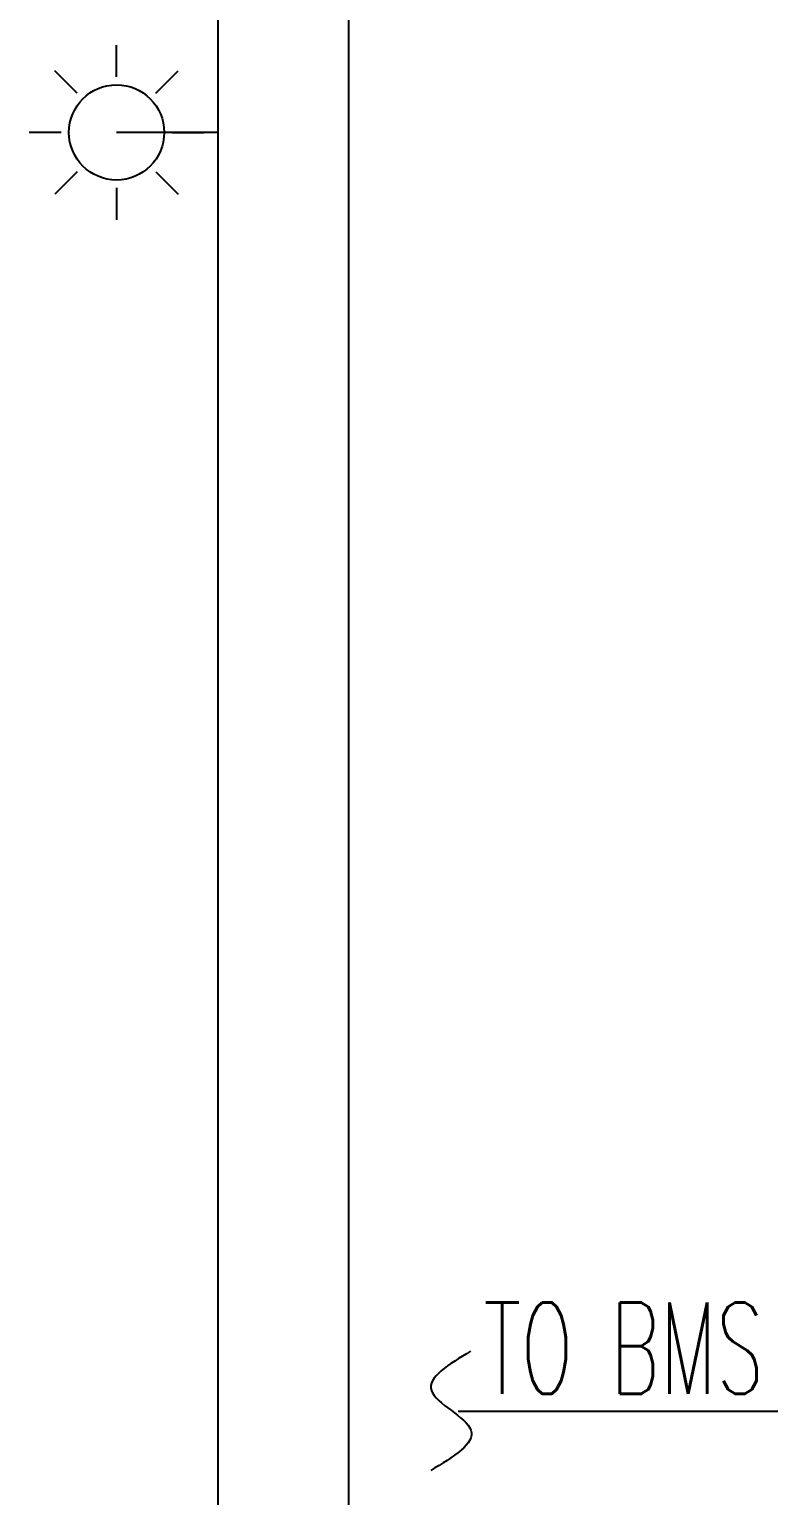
# Model space of a CAD drawing. Header units: millimetres. Extents: x 71430 to 138625, y 8510 to 33475.
# Drawn here: x 74829 to 77010, y 17479 to 21804 of the extents above; entities that cross this region are included whole.
import ezdxf

# ---------------------------------------------------------------- set-up
doc = ezdxf.new("R2010")
doc.units = ezdxf.units.MM
doc.layers.add('M-FIRE----_E-', color=12, linetype='Continuous')
doc.layers.add('M-FIRECABLE_E-', color=1, linetype='Continuous')
doc.styles.add('simplex', font='simplex_.ttf', dxfattribs={"height": 600})

# ---------------------------------------------------------------- blocks, each defined once
blk = doc.blocks.new('*U13')
at = {"layer": 'M-FIRE----_E-'}
blk.add_line((-33.1, -33.1), (33.1, 33.1), dxfattribs=at)
blk = doc.blocks.new('*U12')
at = {"layer": 'M-FIRE----_E-', "color": 0, "linetype": 'ByBlock', "lineweight": -2, "transparency": 16777216}
for p, rotation in [((31604, 13668.6), 45), ((31455.1, 13606.9), 90), ((31393.4, 13458), 135), ((31814.6, 13458), 315.0000000000001), ((31455.1, 13309.1), 180), ((31752.9, 13309.1), 270), ((31604, 13247.4), 225.0000000000001)]:
    blk.add_blockref('*U13', p, dxfattribs=dict(at, rotation=rotation))
blk.add_blockref('*U13', (31752.9, 13606.9), dxfattribs=at)
blk = doc.blocks.new('Strobe Light')
at = {"layer": 'M-FIRE----_E-'}
blk.add_circle((0, 0), 140.4, dxfattribs=at)
blk.add_blockref('*U12', (-31604, -13458), dxfattribs=at)

msp = doc.modelspace()

# ---------------------------------------------------------------- linework, layer by layer
at = {"layer": 'M-FIRECABLE_E-'}
for p, q in [((75386.5, 14495.9), (75386.5, 33111.4)), ((75771.4, 14495.9), (75771.4, 32601.5)), ((75386.5, 21499.5), (75086.5, 21499.5)), ((78730.2, 17727), (76093.6, 17727))]:
    msp.add_line(p, q, dxfattribs=at)
msp.add_spline([(76130.6, 17904.7), (76015, 17789.1), (76131.9, 17672.1), (76013.2, 17553.4)], degree=3, dxfattribs=at)

# ---------------------------------------------------------------- block references
at = {"layer": 'M-FIRE----_E-'}
msp.add_blockref('Strobe Light', (75086.5, 21499.5), dxfattribs=at)

# ---------------------------------------------------------------- texts
at = {"insert": (76168.7, 18048.9), "char_height": 270, "width": 3684.405, "attachment_point": 1, "style": 'simplex'}
msp.add_mtext('{\\W0.6;TO BMS}', dxfattribs=at)

doc.saveas('drawing.dxf')
